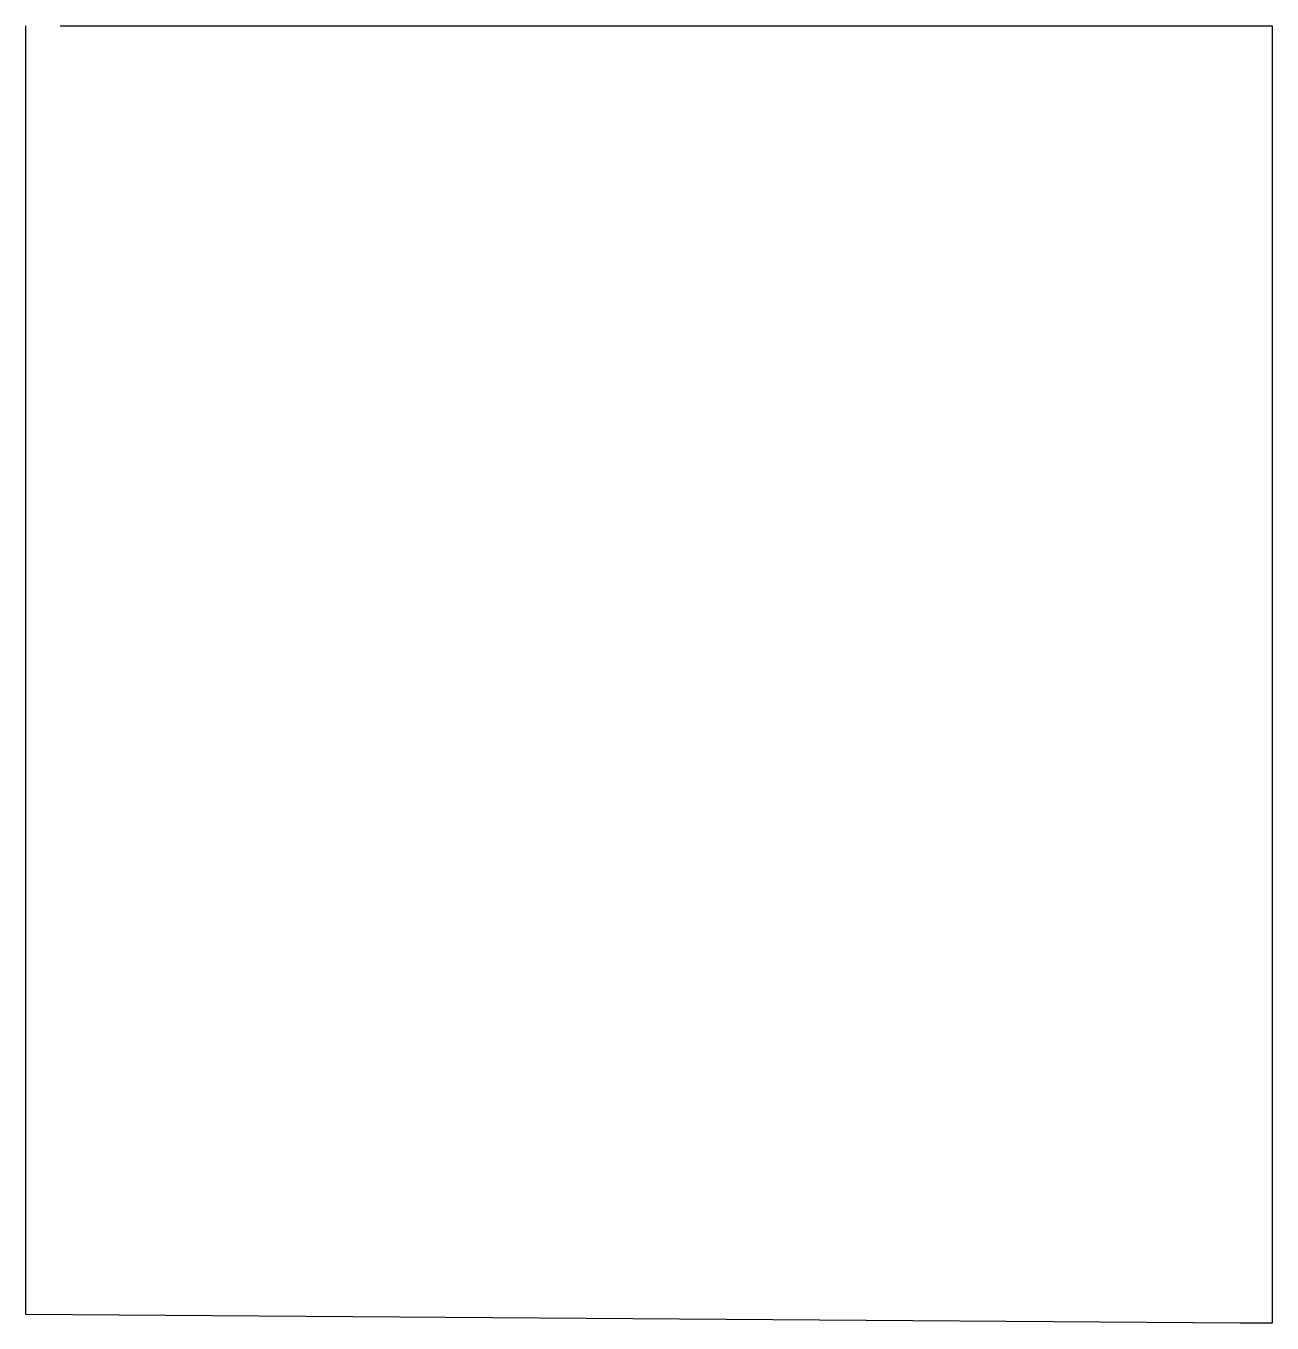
# Model space of a CAD drawing. Header units: millimetres. Extents: x 1492 to 1950, y 1770 to 2247.
import ezdxf

# ---------------------------------------------------------------- set-up
doc = ezdxf.new("R2010")
doc.units = ezdxf.units.MM

msp = doc.modelspace()

# ---------------------------------------------------------------- linework, layer by layer
msp.add_lwpolyline([(1504.65, 2246.9), (1519.09, 2246.9), (1949.88, 2246.9), (1949.88, 2219.85), (1949.88, 1770.43), (1938.02, 1770.43), (1492.02, 1773.58), (1492.02, 2246.9)])

doc.saveas('drawing.dxf')
